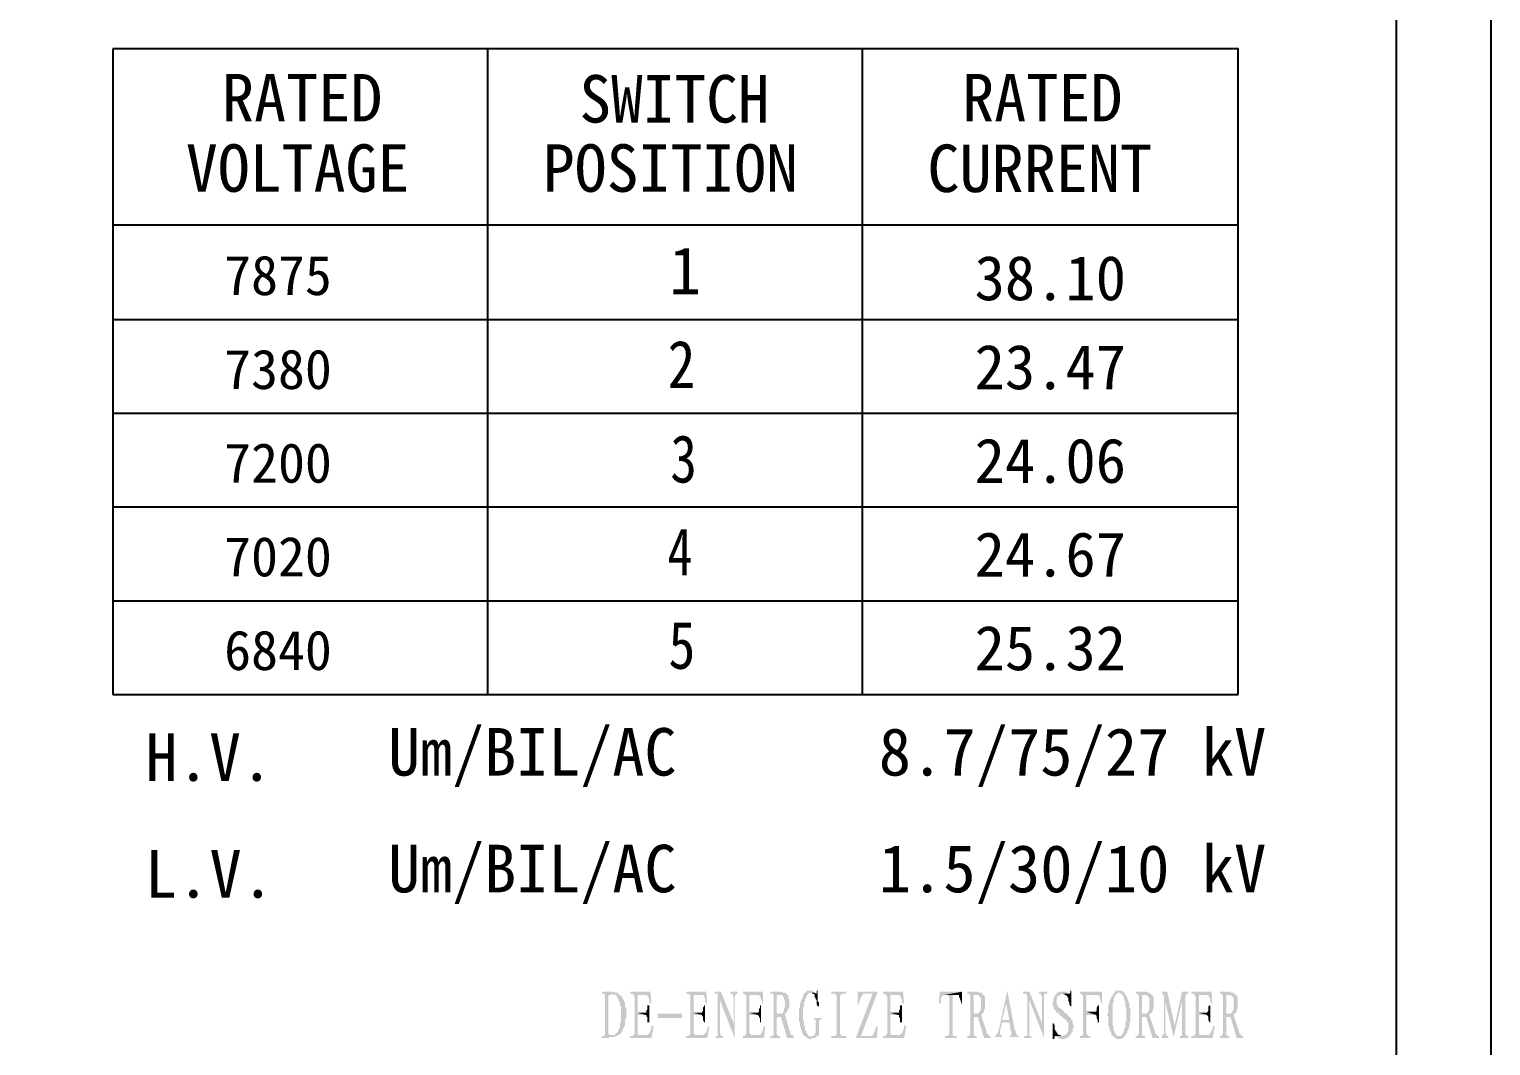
# Model space of a CAD drawing. Header units: millimetres. Extents: x 248233 to 259628, y -181361 to -174035.
# Drawn here: x 251529.6 to 251607.5, y -175569 to -175514.8 of the extents above; entities that cross this region are included whole.
import ezdxf

# ---------------------------------------------------------------- set-up
doc = ezdxf.new("R2010")
doc.units = ezdxf.units.MM
doc.header["$LTSCALE"] = 13
doc.layers.add('2', color=3, linetype='Continuous')
doc.layers.add('PDF_Geometry', color=7, linetype='Continuous')
doc.styles.add('PDF FangSong', font='simfang.ttf')

msp = doc.modelspace()

# ---------------------------------------------------------------- hatches: boundary and pattern name
at = {"layer": '2', "linetype": 'Continuous', "transparency": 33554559}
for points in [[(251571.239, -175566.083), (251571.183, -175566.083), (251571.07, -175566.083), (251571.014, -175566.14), (251570.958, -175566.196), (251570.902, -175566.252), (251570.846, -175566.308), (251570.846, -175566.42), (251570.789, -175566.477), (251570.789, -175566.533), (251570.733, -175566.589), (251570.733, -175566.645), (251570.733, -175566.701), (251570.677, -175566.757), (251570.677, -175566.814), (251570.677, -175566.87), (251570.677, -175566.982), (251570.621, -175567.038), (251570.621, -175567.094), (251570.621, -175567.207), (251570.621, -175567.263), (251570.621, -175567.375), (251570.621, -175567.431), (251570.621, -175567.544), (251570.621, -175567.6), (251570.621, -175567.712), (251570.677, -175567.768), (251570.677, -175567.825), (251570.677, -175567.937), (251570.677, -175567.993), (251570.733, -175568.049), (251570.733, -175568.105), (251570.733, -175568.162), (251570.789, -175568.218), (251570.789, -175568.274), (251570.846, -175568.386), (251570.846, -175568.442), (251570.902, -175568.499), (251570.958, -175568.499), (251571.014, -175568.555), (251571.014, -175568.611), (251571.07, -175568.611), (251571.126, -175568.611), (251571.183, -175568.667), (251571.239, -175568.667), (251571.295, -175568.667), (251571.351, -175568.611), (251571.407, -175568.611), (251571.464, -175568.611), (251571.52, -175568.555), (251571.239, -175568.555), (251571.183, -175568.499), (251571.126, -175568.499), (251571.126, -175568.442), (251571.07, -175568.386), (251571.014, -175568.33), (251571.014, -175568.274), (251570.958, -175568.162), (251570.958, -175568.049), (251570.958, -175567.993), (251570.902, -175567.937), (251570.902, -175567.881), (251570.902, -175567.825), (251570.902, -175567.712), (251570.846, -175567.656), (251570.846, -175567.6), (251570.846, -175567.488), (251570.846, -175567.431), (251570.846, -175567.319), (251570.846, -175567.263), (251570.846, -175567.151), (251570.846, -175567.094), (251570.846, -175566.982), (251570.902, -175566.926), (251570.902, -175566.87), (251570.902, -175566.757), (251570.902, -175566.701), (251570.958, -175566.645), (251570.958, -175566.589), (251570.958, -175566.533), (251571.014, -175566.477), (251571.014, -175566.364), (251571.07, -175566.308), (251571.126, -175566.252), (251571.183, -175566.196), (251571.239, -175566.196), (251571.464, -175566.196), (251571.407, -175566.14), (251571.351, -175566.14), (251571.351, -175566.083), (251571.295, -175566.083)], [(251571.632, -175566.083), (251571.576, -175566.083), (251571.576, -175566.14), (251571.576, -175566.252), (251571.463, -175566.308), (251571.463, -175566.364), (251571.463, -175566.42), (251571.52, -175566.477), (251571.52, -175566.533), (251571.576, -175566.589), (251571.576, -175566.701), (251571.576, -175566.814), (251571.632, -175566.926), (251571.688, -175566.926), (251571.688, -175566.87), (251571.688, -175566.757), (251571.688, -175566.701), (251571.632, -175566.645), (251571.632, -175566.533), (251571.632, -175566.477), (251571.632, -175566.42), (251571.632, -175566.364), (251571.632, -175566.308), (251571.632, -175566.252), (251571.632, -175566.14)], [(251581.742, -175566.083), (251581.293, -175568.162), (251581.237, -175568.274), (251581.237, -175568.33), (251581.18, -175568.386), (251581.18, -175568.442), (251581.124, -175568.499), (251581.068, -175568.499), (251581.068, -175568.555), (251581.461, -175568.555), (251581.461, -175568.499), (251581.405, -175568.442), (251581.349, -175568.386), (251581.349, -175568.274), (251581.461, -175567.768), (251581.854, -175567.768), (251581.461, -175567.656), (251581.686, -175566.757)], [(251581.742, -175566.083), (251581.686, -175566.757), (251581.854, -175567.656), (251581.461, -175567.656), (251581.854, -175567.768), (251581.854, -175567.881), (251581.91, -175567.937), (251581.91, -175567.993), (251581.91, -175568.105), (251581.91, -175568.162), (251581.91, -175568.218), (251581.967, -175568.274), (251581.967, -175568.33), (251581.967, -175568.386), (251581.967, -175568.442), (251581.91, -175568.499), (251581.854, -175568.499), (251581.854, -175568.555), (251582.36, -175568.555), (251582.36, -175568.499), (251582.304, -175568.499), (251582.247, -175568.442), (251582.247, -175568.386), (251582.191, -175568.33), (251582.191, -175568.274), (251582.135, -175568.162)], [(251585.168, -175566.083), (251585.112, -175566.083), (251585.112, -175566.196), (251585.056, -175566.252), (251584.831, -175566.308), (251584.887, -175566.308), (251584.887, -175566.364), (251584.943, -175566.364), (251584.943, -175566.42), (251585, -175566.477), (251585, -175566.533), (251585, -175566.645), (251585.056, -175566.701), (251585.056, -175566.814), (251585.112, -175566.926), (251585.168, -175566.926)], [(251587.752, -175566.083), (251587.696, -175566.083), (251587.583, -175566.083), (251587.527, -175566.083), (251587.527, -175566.14), (251587.471, -175566.14), (251587.471, -175566.196), (251587.415, -175566.252), (251587.359, -175566.308), (251587.359, -175566.364), (251587.302, -175566.42), (251587.246, -175566.533), (251587.246, -175566.589), (251587.19, -175566.645), (251587.19, -175566.701), (251587.19, -175566.757), (251587.134, -175566.814), (251587.134, -175566.87), (251587.134, -175566.982), (251587.134, -175567.038), (251587.134, -175567.094), (251587.134, -175567.207), (251587.134, -175567.263), (251587.078, -175567.375), (251587.078, -175567.431), (251587.134, -175567.488), (251587.134, -175567.544), (251587.134, -175567.656), (251587.134, -175567.712), (251587.134, -175567.768), (251587.134, -175567.881), (251587.134, -175567.937), (251587.19, -175567.993), (251587.19, -175568.049), (251587.19, -175568.162), (251587.246, -175568.218), (251587.246, -175568.274), (251587.302, -175568.33), (251587.302, -175568.442), (251587.359, -175568.499), (251587.415, -175568.499), (251587.752, -175568.499), (251587.696, -175568.499), (251587.639, -175568.499), (251587.583, -175568.499), (251587.583, -175568.442), (251587.527, -175568.386), (251587.471, -175568.33), (251587.471, -175568.274), (251587.415, -175568.162), (251587.415, -175568.105), (251587.415, -175568.049), (251587.415, -175567.993), (251587.359, -175567.937), (251587.359, -175567.881), (251587.359, -175567.768), (251587.359, -175567.712), (251587.359, -175567.6), (251587.359, -175567.544), (251587.359, -175567.431), (251587.359, -175567.375), (251587.359, -175567.319), (251587.359, -175567.263), (251587.359, -175567.151), (251587.359, -175567.094), (251587.359, -175566.982), (251587.359, -175566.926), (251587.359, -175566.87), (251587.359, -175566.757), (251587.415, -175566.701), (251587.415, -175566.645), (251587.415, -175566.589), (251587.415, -175566.533), (251587.471, -175566.42), (251587.471, -175566.364), (251587.527, -175566.308), (251587.583, -175566.252), (251587.639, -175566.196), (251587.696, -175566.196), (251587.976, -175566.196), (251587.92, -175566.14), (251587.864, -175566.083), (251587.808, -175566.083)], [(251560.623, -175566.14), (251560.118, -175566.14), (251560.118, -175566.252), (251560.174, -175566.252), (251560.23, -175566.252), (251560.286, -175566.308), (251560.286, -175566.364), (251560.286, -175568.386), (251560.286, -175568.442), (251560.23, -175568.499), (251560.118, -175568.499), (251560.118, -175568.611), (251560.23, -175568.611), (251560.286, -175568.611), (251560.399, -175568.611), (251560.455, -175568.611), (251560.511, -175568.555), (251560.567, -175568.555), (251560.679, -175568.555), (251560.736, -175568.555), (251560.792, -175568.555), (251560.848, -175568.499), (251560.904, -175568.499), (251560.96, -175568.499), (251560.679, -175568.442), (251560.623, -175568.442), (251560.567, -175568.442), (251560.511, -175568.442), (251560.455, -175568.386), (251560.455, -175566.364), (251560.511, -175566.308), (251560.567, -175566.308), (251560.623, -175566.308), (251560.679, -175566.252), (251561.016, -175566.252), (251560.96, -175566.196), (251560.904, -175566.196), (251560.848, -175566.196), (251560.736, -175566.14), (251560.679, -175566.14)], [(251561.016, -175566.252), (251560.679, -175566.252), (251560.736, -175566.308), (251560.792, -175566.308), (251560.848, -175566.308), (251560.904, -175566.364), (251560.904, -175566.42), (251560.96, -175566.477), (251561.016, -175566.589), (251561.016, -175566.645), (251561.073, -175566.701), (251561.073, -175566.757), (251561.073, -175566.814), (251561.073, -175566.87), (251561.129, -175566.926), (251561.129, -175567.038), (251561.129, -175567.094), (251561.129, -175567.207), (251561.129, -175567.263), (251561.129, -175567.375), (251561.129, -175567.431), (251561.129, -175567.544), (251561.129, -175567.6), (251561.129, -175567.712), (251561.129, -175567.768), (251561.073, -175567.825), (251561.073, -175567.937), (251561.073, -175567.993), (251561.073, -175568.049), (251561.016, -175568.105), (251561.016, -175568.162), (251560.96, -175568.274), (251560.904, -175568.33), (251560.848, -175568.386), (251560.792, -175568.442), (251560.736, -175568.442), (251560.679, -175568.442), (251560.96, -175568.499), (251560.96, -175568.442), (251561.016, -175568.442), (251561.073, -175568.386), (251561.129, -175568.386), (251561.129, -175568.33), (251561.185, -175568.33), (251561.185, -175568.274), (251561.185, -175568.218), (251561.241, -175568.218), (251561.241, -175568.162), (251561.241, -175568.105), (251561.297, -175568.049), (251561.297, -175567.993), (251561.353, -175567.937), (251561.353, -175567.881), (251561.353, -175567.768), (251561.353, -175567.712), (251561.353, -175567.656), (251561.41, -175567.544), (251561.41, -175567.488), (251561.41, -175567.375), (251561.41, -175567.319), (251561.41, -175567.263), (251561.41, -175567.207), (251561.41, -175567.094), (251561.41, -175567.038), (251561.353, -175566.926), (251561.353, -175566.87), (251561.353, -175566.814), (251561.353, -175566.757), (251561.297, -175566.645), (251561.297, -175566.589), (251561.241, -175566.533), (251561.241, -175566.477), (251561.185, -175566.477), (251561.185, -175566.42), (251561.129, -175566.364), (251561.073, -175566.308), (251561.016, -175566.308)], [(251562.701, -175566.14), (251561.634, -175566.14), (251561.634, -175566.252), (251561.69, -175566.252), (251561.747, -175566.252), (251561.803, -175566.308), (251562.477, -175566.308), (251562.533, -175566.308), (251562.533, -175566.364), (251562.589, -175566.42), (251562.589, -175566.477), (251562.645, -175566.533), (251562.645, -175566.645), (251562.645, -175566.757), (251562.758, -175566.757)], [(251561.803, -175566.308), (251561.859, -175566.42), (251561.859, -175568.386), (251561.803, -175568.442), (251561.747, -175568.499), (251562.196, -175568.442), (251562.14, -175568.442), (251562.084, -175568.442), (251562.027, -175568.386), (251562.027, -175568.33), (251562.027, -175567.375), (251562.421, -175567.375), (251562.027, -175567.263), (251562.027, -175566.308), (251562.477, -175566.308)], [(251562.645, -175566.87), (251562.533, -175566.87), (251562.533, -175566.926), (251562.533, -175566.982), (251562.533, -175567.094), (251562.477, -175567.151), (251562.477, -175567.207), (251562.477, -175567.263), (251562.027, -175567.263), (251562.421, -175567.375), (251562.477, -175567.375), (251562.477, -175567.431), (251562.533, -175567.488), (251562.533, -175567.544), (251562.533, -175567.656), (251562.533, -175567.768), (251562.645, -175567.768)], [(251565.678, -175566.14), (251564.611, -175566.14), (251564.611, -175566.252), (251564.667, -175566.252), (251564.723, -175566.252), (251564.78, -175566.308), (251565.51, -175566.308), (251565.566, -175566.364), (251565.566, -175566.42), (251565.622, -175566.477), (251565.622, -175566.533), (251565.622, -175566.645), (251565.678, -175566.757), (251565.734, -175566.757)], [(251564.78, -175566.308), (251564.836, -175566.308), (251564.836, -175566.42), (251564.836, -175568.386), (251564.78, -175568.442), (251564.723, -175568.499), (251565.173, -175568.442), (251565.117, -175568.442), (251565.06, -175568.442), (251565.06, -175568.386), (251565.004, -175568.33), (251565.004, -175567.375), (251565.454, -175567.375), (251565.004, -175567.263), (251565.004, -175566.308), (251565.51, -175566.308)], [(251565.622, -175566.87), (251565.566, -175566.87), (251565.566, -175566.926), (251565.51, -175566.982), (251565.51, -175567.094), (251565.51, -175567.151), (251565.454, -175567.207), (251565.454, -175567.263), (251565.004, -175567.263), (251565.454, -175567.375), (251565.454, -175567.431), (251565.51, -175567.488), (251565.51, -175567.544), (251565.51, -175567.656), (251565.566, -175567.768), (251565.622, -175567.768)], [(251566.465, -175566.14), (251566.128, -175566.14), (251566.128, -175566.252), (251566.184, -175566.252), (251566.24, -175566.252), (251566.296, -175566.252), (251566.296, -175566.42), (251566.408, -175566.589), (251567.195, -175568.611), (251567.139, -175567.825)], [(251566.296, -175566.42), (251566.296, -175568.386), (251566.296, -175568.442), (251566.296, -175568.499), (251566.24, -175568.499), (251566.184, -175568.499), (251566.184, -175568.611), (251566.577, -175568.611), (251566.577, -175568.499), (251566.521, -175568.499), (251566.465, -175568.499), (251566.465, -175568.442), (251566.408, -175568.386), (251566.408, -175566.589)], [(251567.363, -175566.14), (251566.97, -175566.14), (251566.97, -175566.252), (251567.026, -175566.252), (251567.083, -175566.252), (251567.083, -175566.308), (251567.139, -175566.42), (251567.139, -175567.825), (251567.195, -175568.611), (251567.195, -175566.364), (251567.251, -175566.308), (251567.251, -175566.252), (251567.307, -175566.252), (251567.363, -175566.252)], [(251568.711, -175566.14), (251567.644, -175566.14), (251567.644, -175566.252), (251567.7, -175566.252), (251567.756, -175566.308), (251568.487, -175566.308), (251568.543, -175566.364), (251568.543, -175566.42), (251568.599, -175566.477), (251568.599, -175566.533), (251568.655, -175566.645), (251568.655, -175566.757), (251568.711, -175566.757)], [(251567.756, -175566.308), (251567.813, -175566.308), (251567.813, -175566.42), (251567.813, -175568.386), (251567.756, -175568.442), (251567.756, -175568.499), (251568.206, -175568.442), (251568.093, -175568.442), (251568.037, -175568.386), (251567.981, -175568.33), (251567.981, -175567.375), (251568.43, -175567.375), (251567.981, -175567.263), (251567.981, -175566.308), (251568.487, -175566.308)], [(251568.599, -175566.87), (251568.543, -175566.87), (251568.543, -175566.926), (251568.543, -175566.982), (251568.487, -175567.094), (251568.487, -175567.151), (251568.487, -175567.207), (251568.43, -175567.263), (251567.981, -175567.263), (251568.43, -175567.375), (251568.487, -175567.431), (251568.487, -175567.488), (251568.543, -175567.544), (251568.543, -175567.656), (251568.543, -175567.768), (251568.599, -175567.768)], [(251569.666, -175566.14), (251569.104, -175566.14), (251569.104, -175566.252), (251569.161, -175566.252), (251569.217, -175566.252), (251569.273, -175566.308), (251569.273, -175566.364), (251569.273, -175568.386), (251569.273, -175568.442), (251569.217, -175568.499), (251569.104, -175568.499), (251569.104, -175568.611), (251569.61, -175568.611), (251569.61, -175568.499), (251569.554, -175568.499), (251569.498, -175568.499), (251569.498, -175568.442), (251569.441, -175568.386), (251569.441, -175567.544), (251569.498, -175567.488), (251569.554, -175567.488), (251569.61, -175567.488), (251569.666, -175567.488), (251569.891, -175567.375), (251569.61, -175567.319), (251569.554, -175567.319), (251569.498, -175567.319), (251569.441, -175567.263), (251569.441, -175566.364), (251569.498, -175566.308), (251569.554, -175566.308), (251569.61, -175566.308), (251570.003, -175566.308), (251569.947, -175566.252), (251569.891, -175566.196), (251569.835, -175566.196), (251569.778, -175566.196), (251569.722, -175566.14)], [(251570.003, -175566.308), (251569.61, -175566.308), (251569.666, -175566.308), (251569.722, -175566.308), (251569.778, -175566.364), (251569.778, -175566.42), (251569.835, -175566.42), (251569.835, -175566.477), (251569.835, -175566.533), (251569.891, -175566.645), (251569.891, -175566.701), (251569.891, -175566.814), (251569.891, -175566.87), (251569.891, -175566.926), (251569.835, -175567.038), (251569.835, -175567.094), (251569.835, -175567.151), (251569.778, -175567.207), (251569.778, -175567.263), (251569.722, -175567.319), (251569.666, -175567.319), (251569.61, -175567.319), (251569.891, -175567.375), (251569.891, -175567.319), (251569.947, -175567.263), (251570.003, -175567.207), (251570.003, -175567.151), (251570.059, -175567.094), (251570.059, -175567.038), (251570.115, -175566.982), (251570.115, -175566.926), (251570.115, -175566.814), (251570.115, -175566.757), (251570.115, -175566.645), (251570.115, -175566.589), (251570.059, -175566.477), (251570.059, -175566.42), (251570.059, -175566.364)], [(251571.463, -175566.196), (251571.239, -175566.196), (251571.295, -175566.196), (251571.351, -175566.252), (251571.407, -175566.252), (251571.463, -175566.308), (251571.576, -175566.252)], [(251573.148, -175566.14), (251572.362, -175566.14), (251572.362, -175566.252), (251572.474, -175566.252), (251572.531, -175566.252), (251572.587, -175566.252), (251572.587, -175566.308), (251572.643, -175566.364), (251572.643, -175566.42), (251572.643, -175568.386), (251572.643, -175568.442), (251572.587, -175568.442), (251572.587, -175568.499), (251572.531, -175568.499), (251572.418, -175568.499), (251572.362, -175568.499), (251572.362, -175568.611), (251573.148, -175568.611), (251573.148, -175568.499), (251573.092, -175568.499), (251573.036, -175568.499), (251572.98, -175568.499), (251572.924, -175568.499), (251572.868, -175568.442), (251572.811, -175568.386), (251572.811, -175566.364), (251572.868, -175566.308), (251572.924, -175566.252), (251572.98, -175566.252), (251573.036, -175566.252), (251573.148, -175566.252)], [(251574.833, -175566.139), (251574.553, -175566.252), (251573.654, -175568.611), (251573.935, -175568.499)], [(251574.833, -175566.14), (251573.766, -175566.14), (251573.766, -175566.814), (251573.822, -175566.814), (251573.822, -175566.701), (251573.879, -175566.645), (251573.879, -175566.533), (251573.935, -175566.477), (251573.935, -175566.42), (251573.991, -175566.364), (251573.991, -175566.308), (251574.047, -175566.308), (251574.047, -175566.252), (251574.553, -175566.252)], [(251576.181, -175566.14), (251575.114, -175566.14), (251575.114, -175566.252), (251575.17, -175566.252), (251575.227, -175566.252), (251575.227, -175566.308), (251575.957, -175566.308), (251576.013, -175566.308), (251576.013, -175566.364), (251576.069, -175566.42), (251576.069, -175566.477), (251576.125, -175566.533), (251576.125, -175566.645), (251576.125, -175566.757), (251576.238, -175566.757)], [(251575.227, -175566.308), (251575.283, -175566.308), (251575.339, -175566.42), (251575.339, -175568.386), (251575.283, -175568.386), (251575.283, -175568.442), (251575.227, -175568.499), (251575.676, -175568.442), (251575.62, -175568.442), (251575.564, -175568.442), (251575.507, -175568.386), (251575.507, -175568.33), (251575.507, -175567.375), (251575.901, -175567.375), (251575.507, -175567.263), (251575.507, -175566.308), (251575.957, -175566.308)], [(251576.125, -175566.87), (251576.013, -175566.87), (251576.013, -175566.926), (251576.013, -175566.982), (251576.013, -175567.094), (251575.957, -175567.151), (251575.957, -175567.207), (251575.957, -175567.263), (251575.507, -175567.263), (251575.901, -175567.375), (251575.957, -175567.375), (251575.957, -175567.431), (251575.957, -175567.488), (251576.013, -175567.544), (251576.013, -175567.656), (251576.013, -175567.768), (251576.125, -175567.768)], [(251579.327, -175566.14), (251578.147, -175566.14), (251578.091, -175566.757), (251578.203, -175566.757), (251578.203, -175566.645), (251578.203, -175566.533), (251578.203, -175566.477), (251578.26, -175566.42), (251578.26, -175566.364), (251578.316, -175566.364), (251578.372, -175566.308), (251578.428, -175566.308)], [(251579.327, -175566.14), (251578.428, -175566.308), (251579.102, -175566.308), (251579.158, -175566.308), (251579.158, -175566.364), (251579.158, -175566.42), (251579.214, -175566.477), (251579.214, -175566.533), (251579.271, -175566.645), (251579.271, -175566.757), (251579.327, -175566.757)], [(251578.428, -175566.308), (251578.484, -175566.308), (251578.54, -175566.308), (251578.597, -175566.364), (251578.653, -175566.364), (251578.653, -175568.386), (251578.653, -175568.442), (251578.597, -175568.442), (251578.54, -175568.499), (251578.484, -175568.499), (251578.428, -175568.499), (251578.428, -175568.611), (251579.046, -175568.611), (251579.046, -175568.499), (251578.99, -175568.499), (251578.934, -175568.499), (251578.877, -175568.499), (251578.821, -175568.442), (251578.821, -175568.386), (251578.821, -175566.364), (251578.877, -175566.308), (251578.934, -175566.308), (251579.046, -175566.308), (251579.102, -175566.308)], [(251580.113, -175566.14), (251579.608, -175566.14), (251579.608, -175566.252), (251579.664, -175566.252), (251579.72, -175566.252), (251579.72, -175566.308), (251579.776, -175566.364), (251579.776, -175568.386), (251579.72, -175568.442), (251579.72, -175568.499), (251579.664, -175568.499), (251579.608, -175568.499), (251579.608, -175568.611), (251580.113, -175568.611), (251580.113, -175568.499), (251580.057, -175568.499), (251580.001, -175568.499), (251579.945, -175568.442), (251579.945, -175568.386), (251579.945, -175567.544), (251579.945, -175567.488), (251580.001, -175567.488), (251580.057, -175567.488), (251580.169, -175567.488), (251580.338, -175567.375), (251580.394, -175567.375), (251580.057, -175567.319), (251580.001, -175567.319), (251579.945, -175567.319), (251579.945, -175567.263), (251579.945, -175566.364), (251579.945, -175566.308), (251580.001, -175566.308), (251580.113, -175566.308), (251580.45, -175566.308), (251580.394, -175566.252), (251580.394, -175566.196), (251580.338, -175566.196), (251580.282, -175566.196), (251580.169, -175566.14)], [(251580.45, -175566.308), (251580.113, -175566.308), (251580.169, -175566.308), (251580.225, -175566.308), (251580.225, -175566.364), (251580.282, -175566.42), (251580.338, -175566.477), (251580.338, -175566.533), (251580.338, -175566.645), (251580.338, -175566.701), (251580.338, -175566.814), (251580.338, -175566.87), (251580.338, -175566.926), (251580.338, -175567.038), (251580.338, -175567.094), (251580.282, -175567.151), (251580.282, -175567.207), (251580.225, -175567.263), (251580.169, -175567.319), (251580.113, -175567.319), (251580.057, -175567.319), (251580.394, -175567.375), (251580.394, -175567.319), (251580.45, -175567.263), (251580.506, -175567.207), (251580.506, -175567.151), (251580.506, -175567.094), (251580.562, -175567.038), (251580.562, -175566.982), (251580.562, -175566.926), (251580.562, -175566.814), (251580.562, -175566.757), (251580.562, -175566.645), (251580.562, -175566.589), (251580.562, -175566.477), (251580.562, -175566.42), (251580.506, -175566.364), (251580.506, -175566.308)], [(251582.922, -175566.14), (251582.585, -175566.14), (251582.585, -175566.252), (251582.641, -175566.252), (251582.697, -175566.252), (251582.753, -175566.252), (251582.809, -175566.42), (251582.922, -175566.589), (251583.708, -175568.611), (251583.596, -175567.825)], [(251582.809, -175566.42), (251582.809, -175568.386), (251582.809, -175568.442), (251582.753, -175568.499), (251582.697, -175568.499), (251582.641, -175568.499), (251582.641, -175568.611), (251583.034, -175568.611), (251583.034, -175568.499), (251582.978, -175568.499), (251582.922, -175568.499), (251582.922, -175568.442), (251582.922, -175568.386), (251582.922, -175566.589)], [(251583.876, -175566.14), (251583.427, -175566.14), (251583.427, -175566.252), (251583.483, -175566.252), (251583.539, -175566.252), (251583.539, -175566.308), (251583.595, -175566.42), (251583.595, -175567.825), (251583.708, -175568.611), (251583.708, -175566.364), (251583.708, -175566.308), (251583.764, -175566.252), (251583.876, -175566.252)], [(251584.606, -175566.14), (251584.55, -175566.14), (251584.494, -175566.14), (251584.438, -175566.196), (251584.382, -175566.196), (251584.382, -175566.252), (251584.326, -175566.308), (251584.269, -175566.364), (251584.269, -175566.42), (251584.213, -175566.477), (251584.213, -175566.533), (251584.213, -175566.589), (251584.157, -175566.701), (251584.157, -175566.757), (251584.157, -175566.87), (251584.213, -175566.926), (251584.213, -175566.982), (251584.213, -175567.038), (251584.269, -175567.094), (251584.326, -175567.151), (251584.326, -175567.207), (251584.382, -175567.263), (251584.438, -175567.263), (251584.494, -175567.319), (251584.55, -175567.375), (251584.55, -175567.431), (251584.606, -175567.431), (251584.663, -175567.488), (251584.719, -175567.544), (251584.775, -175567.6), (251584.831, -175567.6), (251584.887, -175567.656), (251584.887, -175567.712), (251584.943, -175567.768), (251585, -175567.825), (251585, -175567.881), (251585, -175567.937), (251585, -175567.993), (251585, -175568.105), (251585, -175568.162), (251585, -175568.218), (251584.943, -175568.274), (251584.943, -175568.33), (251584.943, -175568.386), (251584.887, -175568.386), (251584.831, -175568.442), (251584.775, -175568.442), (251584.719, -175568.499), (251584.663, -175568.499), (251584.269, -175568.499), (251584.326, -175568.499), (251584.326, -175568.555), (251584.382, -175568.555), (251584.494, -175568.611), (251584.55, -175568.667), (251584.606, -175568.667), (251584.719, -175568.667), (251584.775, -175568.667), (251584.831, -175568.667), (251584.887, -175568.611), (251584.943, -175568.611), (251585, -175568.555), (251585.056, -175568.499), (251585.112, -175568.442), (251585.168, -175568.386), (251585.168, -175568.33), (251585.224, -175568.274), (251585.224, -175568.218), (251585.224, -175568.105), (251585.28, -175568.049), (251585.28, -175567.993), (251585.28, -175567.937), (251585.224, -175567.825), (251585.224, -175567.768), (251585.224, -175567.712), (251585.168, -175567.656), (251585.168, -175567.6), (251585.112, -175567.544), (251585.056, -175567.488), (251585, -175567.431), (251584.943, -175567.375), (251584.943, -175567.319), (251584.887, -175567.319), (251584.831, -175567.263), (251584.775, -175567.263), (251584.775, -175567.207), (251584.719, -175567.151), (251584.663, -175567.094), (251584.606, -175567.038), (251584.55, -175567.038), (251584.494, -175566.982), (251584.438, -175566.926), (251584.438, -175566.87), (251584.382, -175566.814), (251584.382, -175566.757), (251584.382, -175566.701), (251584.382, -175566.645), (251584.382, -175566.589), (251584.382, -175566.477), (251584.438, -175566.42), (251584.438, -175566.364), (251584.494, -175566.364), (251584.55, -175566.308), (251584.606, -175566.308), (251584.663, -175566.252), (251584.719, -175566.252), (251585, -175566.252), (251584.943, -175566.196), (251584.887, -175566.14), (251584.831, -175566.14), (251584.775, -175566.14), (251584.719, -175566.14)], [(251585, -175566.252), (251584.719, -175566.252), (251584.831, -175566.308), (251585.056, -175566.252)], [(251586.797, -175566.14), (251585.617, -175566.14), (251585.617, -175566.252), (251585.674, -175566.252), (251586.628, -175566.308), (251586.628, -175566.364), (251586.685, -175566.42), (251586.685, -175566.477), (251586.685, -175566.533), (251586.741, -175566.645), (251586.741, -175566.757), (251586.797, -175566.757)], [(251585.674, -175566.252), (251585.73, -175566.308), (251585.786, -175566.364), (251585.786, -175566.42), (251585.786, -175568.442), (251585.73, -175568.499), (251585.674, -175568.499), (251585.617, -175568.499), (251585.617, -175568.611), (251586.179, -175568.611), (251586.179, -175568.499), (251586.123, -175568.499), (251586.067, -175568.499), (251586.011, -175568.442), (251585.954, -175568.386), (251585.954, -175567.375), (251586.46, -175567.375), (251585.954, -175567.207), (251585.954, -175566.308), (251586.628, -175566.308)], [(251586.628, -175566.87), (251586.572, -175566.87), (251586.572, -175566.926), (251586.516, -175566.982), (251586.516, -175567.094), (251586.516, -175567.151), (251586.46, -175567.207), (251585.954, -175567.207), (251586.46, -175567.375), (251586.516, -175567.431), (251586.516, -175567.488), (251586.516, -175567.544), (251586.572, -175567.656), (251586.572, -175567.768), (251586.628, -175567.768)], [(251587.976, -175566.196), (251587.696, -175566.196), (251587.752, -175566.196), (251587.808, -175566.252), (251587.864, -175566.252), (251587.864, -175566.308), (251587.92, -175566.364), (251587.976, -175566.42), (251587.976, -175566.533), (251587.976, -175566.589), (251588.033, -175566.645), (251588.033, -175566.757), (251588.033, -175566.814), (251588.033, -175566.87), (251588.033, -175566.926), (251588.089, -175567.038), (251588.089, -175567.094), (251588.089, -175567.207), (251588.089, -175567.263), (251588.089, -175567.375), (251588.089, -175567.431), (251588.089, -175567.544), (251588.089, -175567.6), (251588.089, -175567.712), (251588.033, -175567.768), (251588.033, -175567.825), (251588.033, -175567.937), (251588.033, -175567.993), (251588.033, -175568.049), (251587.976, -175568.105), (251587.976, -175568.162), (251587.976, -175568.218), (251587.92, -175568.33), (251587.864, -175568.386), (251587.864, -175568.442), (251587.808, -175568.499), (251587.752, -175568.499), (251587.415, -175568.499), (251587.471, -175568.555), (251587.471, -175568.611), (251587.527, -175568.611), (251587.583, -175568.667), (251587.639, -175568.667), (251587.696, -175568.667), (251587.752, -175568.667), (251587.808, -175568.667), (251587.864, -175568.611), (251587.92, -175568.611), (251587.976, -175568.555), (251588.033, -175568.499), (251588.033, -175568.442), (251588.089, -175568.386), (251588.145, -175568.33), (251588.145, -175568.274), (251588.145, -175568.218), (251588.201, -175568.162), (251588.201, -175568.105), (251588.257, -175568.049), (251588.257, -175567.993), (251588.257, -175567.881), (251588.257, -175567.825), (251588.313, -175567.768), (251588.313, -175567.656), (251588.313, -175567.6), (251588.313, -175567.544), (251588.313, -175567.431), (251588.313, -175567.375), (251588.313, -175567.319), (251588.313, -175567.207), (251588.313, -175567.151), (251588.313, -175567.038), (251588.257, -175566.982), (251588.257, -175566.926), (251588.257, -175566.814), (251588.257, -175566.757), (251588.201, -175566.701), (251588.201, -175566.645), (251588.201, -175566.589), (251588.145, -175566.533), (251588.145, -175566.42), (251588.089, -175566.364), (251588.033, -175566.308), (251588.033, -175566.252)], [(251589.1, -175566.14), (251588.594, -175566.14), (251588.594, -175566.252), (251588.651, -175566.252), (251588.707, -175566.252), (251588.707, -175566.308), (251588.763, -175566.364), (251588.763, -175568.386), (251588.707, -175568.442), (251588.707, -175568.499), (251588.651, -175568.499), (251588.594, -175568.499), (251588.594, -175568.611), (251589.1, -175568.611), (251589.1, -175568.499), (251589.044, -175568.499), (251588.988, -175568.499), (251588.931, -175568.442), (251588.931, -175568.386), (251588.931, -175567.544), (251588.931, -175567.488), (251588.988, -175567.488), (251589.044, -175567.488), (251589.156, -175567.488), (251589.325, -175567.375), (251589.044, -175567.319), (251588.988, -175567.319), (251588.931, -175567.319), (251588.931, -175567.263), (251588.931, -175566.364), (251588.931, -175566.308), (251588.988, -175566.308), (251589.044, -175566.308), (251589.437, -175566.308), (251589.381, -175566.252), (251589.325, -175566.196), (251589.268, -175566.196), (251589.156, -175566.14)], [(251589.437, -175566.308), (251589.044, -175566.308), (251589.156, -175566.308), (251589.212, -175566.364), (251589.268, -175566.42), (251589.324, -175566.477), (251589.324, -175566.533), (251589.324, -175566.645), (251589.324, -175566.701), (251589.324, -175566.814), (251589.324, -175566.87), (251589.324, -175566.926), (251589.324, -175567.038), (251589.324, -175567.094), (251589.268, -175567.151), (251589.268, -175567.207), (251589.212, -175567.263), (251589.156, -175567.319), (251589.1, -175567.319), (251589.044, -175567.319), (251589.324, -175567.375), (251589.381, -175567.319), (251589.437, -175567.263), (251589.493, -175567.207), (251589.493, -175567.151), (251589.493, -175567.094), (251589.549, -175567.038), (251589.549, -175566.982), (251589.549, -175566.926), (251589.549, -175566.814), (251589.549, -175566.757), (251589.549, -175566.645), (251589.549, -175566.589), (251589.549, -175566.477), (251589.549, -175566.42), (251589.493, -175566.364), (251589.493, -175566.308)], [(251590.279, -175566.14), (251589.998, -175566.14), (251589.998, -175566.252), (251590.055, -175566.252), (251590.055, -175566.308), (251590.111, -175566.42), (251590.167, -175566.645), (251590.616, -175568.555), (251590.672, -175567.937)], [(251590.111, -175566.42), (251590.111, -175568.386), (251590.055, -175568.442), (251589.998, -175568.499), (251589.998, -175568.611), (251590.335, -175568.611), (251590.335, -175568.499), (251590.279, -175568.499), (251590.223, -175568.499), (251590.223, -175568.442), (251590.167, -175568.33), (251590.167, -175566.645)], [(251591.403, -175566.14), (251591.066, -175566.14), (251590.672, -175567.937), (251590.616, -175568.555), (251591.066, -175566.645), (251591.234, -175566.42), (251591.234, -175566.364), (251591.29, -175566.308), (251591.29, -175566.252), (251591.346, -175566.252), (251591.403, -175566.252)], [(251591.234, -175566.42), (251591.066, -175566.645), (251591.066, -175568.386), (251591.066, -175568.442), (251591.066, -175568.499), (251591.01, -175568.499), (251590.953, -175568.499), (251590.953, -175568.611), (251591.403, -175568.611), (251591.403, -175568.499), (251591.347, -175568.499), (251591.29, -175568.442), (251591.234, -175568.386)], [(251592.638, -175566.14), (251591.571, -175566.14), (251591.571, -175566.252), (251591.627, -175566.252), (251591.684, -175566.252), (251591.74, -175566.308), (251592.414, -175566.308), (251592.47, -175566.308), (251592.47, -175566.364), (251592.526, -175566.42), (251592.526, -175566.477), (251592.582, -175566.533), (251592.582, -175566.645), (251592.638, -175566.757), (251592.695, -175566.757)], [(251591.74, -175566.308), (251591.796, -175566.42), (251591.796, -175568.386), (251591.74, -175568.442), (251591.683, -175568.499), (251592.133, -175568.442), (251592.077, -175568.442), (251592.02, -175568.442), (251591.964, -175568.386), (251591.964, -175568.33), (251591.964, -175567.375), (251592.414, -175567.375), (251591.964, -175567.263), (251591.964, -175566.308), (251592.414, -175566.308)], [(251592.582, -175566.87), (251592.526, -175566.87), (251592.47, -175566.926), (251592.47, -175566.982), (251592.47, -175567.094), (251592.47, -175567.151), (251592.414, -175567.207), (251592.414, -175567.263), (251591.964, -175567.263), (251592.414, -175567.375), (251592.414, -175567.431), (251592.47, -175567.488), (251592.47, -175567.544), (251592.47, -175567.656), (251592.526, -175567.768), (251592.582, -175567.768)], [(251593.593, -175566.14), (251593.088, -175566.14), (251593.088, -175566.252), (251593.144, -175566.252), (251593.2, -175566.252), (251593.2, -175566.308), (251593.256, -175566.364), (251593.256, -175568.386), (251593.2, -175568.442), (251593.2, -175568.499), (251593.144, -175568.499), (251593.088, -175568.499), (251593.088, -175568.611), (251593.593, -175568.611), (251593.593, -175568.499), (251593.537, -175568.499), (251593.481, -175568.499), (251593.425, -175568.442), (251593.425, -175568.386), (251593.425, -175567.544), (251593.425, -175567.488), (251593.481, -175567.488), (251593.537, -175567.488), (251593.649, -175567.488), (251593.818, -175567.375), (251593.537, -175567.319), (251593.481, -175567.319), (251593.425, -175567.319), (251593.425, -175567.263), (251593.425, -175566.364), (251593.425, -175566.308), (251593.481, -175566.308), (251593.537, -175566.308), (251593.93, -175566.308), (251593.874, -175566.252), (251593.818, -175566.196), (251593.705, -175566.196), (251593.649, -175566.14)], [(251593.93, -175566.308), (251593.537, -175566.308), (251593.593, -175566.308), (251593.649, -175566.308), (251593.705, -175566.364), (251593.762, -175566.42), (251593.818, -175566.477), (251593.818, -175566.533), (251593.818, -175566.645), (251593.818, -175566.701), (251593.818, -175566.814), (251593.818, -175566.87), (251593.818, -175566.926), (251593.818, -175567.038), (251593.818, -175567.094), (251593.762, -175567.151), (251593.762, -175567.207), (251593.705, -175567.263), (251593.649, -175567.319), (251593.593, -175567.319), (251593.537, -175567.319), (251593.818, -175567.375), (251593.874, -175567.319), (251593.93, -175567.263), (251593.986, -175567.207), (251593.986, -175567.151), (251593.986, -175567.094), (251594.042, -175567.038), (251594.042, -175566.982), (251594.042, -175566.926), (251594.042, -175566.814), (251594.042, -175566.757), (251594.042, -175566.645), (251594.042, -175566.589), (251594.042, -175566.477), (251594.042, -175566.42), (251593.986, -175566.364), (251593.986, -175566.308)], [(251563.095, -175567.319), (251564.386, -175567.319), (251564.386, -175567.544), (251563.095, -175567.544)], [(251569.891, -175567.375), (251569.666, -175567.488), (251570.003, -175568.611), (251570.34, -175568.611), (251570.34, -175568.499), (251570.284, -175568.442), (251570.228, -175568.442), (251570.172, -175568.386), (251570.172, -175568.274), (251570.115, -175568.218)], [(251571.857, -175567.544), (251571.407, -175567.544), (251571.407, -175567.6), (251571.463, -175567.6), (251571.52, -175567.656), (251571.52, -175567.712), (251571.52, -175567.825), (251571.52, -175567.937), (251571.52, -175568.049), (251571.52, -175568.105), (251571.52, -175568.218), (251571.52, -175568.274), (251571.52, -175568.33), (251571.463, -175568.386), (251571.463, -175568.442), (251571.407, -175568.499), (251571.351, -175568.499), (251571.295, -175568.499), (251571.239, -175568.555), (251571.52, -175568.555), (251571.576, -175568.499), (251571.632, -175568.499), (251571.688, -175568.442), (251571.688, -175568.386), (251571.688, -175567.768), (251571.688, -175567.712), (251571.744, -175567.656), (251571.8, -175567.6), (251571.857, -175567.6)], [(251580.338, -175567.375), (251580.169, -175567.488), (251580.506, -175568.611), (251580.843, -175568.611), (251580.843, -175568.499), (251580.787, -175568.499), (251580.731, -175568.442), (251580.675, -175568.386), (251580.619, -175568.274), (251580.619, -175568.218)], [(251589.325, -175567.375), (251589.156, -175567.488), (251589.493, -175568.611), (251589.83, -175568.611), (251589.83, -175568.499), (251589.774, -175568.499), (251589.718, -175568.442), (251589.662, -175568.386), (251589.605, -175568.274), (251589.605, -175568.218)], [(251593.818, -175567.375), (251593.649, -175567.488), (251593.986, -175568.611), (251594.323, -175568.611), (251594.323, -175568.499), (251594.267, -175568.499), (251594.211, -175568.442), (251594.155, -175568.386), (251594.099, -175568.274), (251594.099, -175568.218)], [(251562.814, -175567.937), (251562.758, -175567.993), (251562.758, -175568.105), (251562.701, -175568.162), (251562.701, -175568.218), (251562.701, -175568.274), (251562.645, -175568.33), (251562.645, -175568.386), (251562.589, -175568.386), (251562.533, -175568.442), (251562.477, -175568.442), (251562.421, -175568.442), (251562.364, -175568.442), (251562.308, -175568.442), (251562.196, -175568.442), (251561.747, -175568.499), (251561.69, -175568.499), (251561.634, -175568.499), (251561.634, -175568.611), (251562.758, -175568.611), (251562.87, -175567.993)], [(251565.791, -175567.937), (251565.791, -175567.993), (251565.734, -175568.105), (251565.734, -175568.162), (251565.678, -175568.218), (251565.678, -175568.274), (251565.678, -175568.33), (251565.622, -175568.33), (251565.622, -175568.386), (251565.566, -175568.386), (251565.566, -175568.442), (251565.51, -175568.442), (251565.454, -175568.442), (251565.341, -175568.442), (251565.285, -175568.442), (251565.173, -175568.442), (251564.723, -175568.499), (251564.667, -175568.499), (251564.611, -175568.499), (251564.611, -175568.611), (251565.734, -175568.611), (251565.847, -175567.993)], [(251568.768, -175567.937), (251568.768, -175567.993), (251568.711, -175568.105), (251568.711, -175568.162), (251568.711, -175568.218), (251568.655, -175568.274), (251568.655, -175568.33), (251568.599, -175568.386), (251568.543, -175568.442), (251568.487, -175568.442), (251568.431, -175568.442), (251568.374, -175568.442), (251568.262, -175568.442), (251568.206, -175568.442), (251567.757, -175568.499), (251567.7, -175568.499), (251567.644, -175568.499), (251567.644, -175568.611), (251568.768, -175568.611), (251568.824, -175567.993)], [(251574.833, -175567.993), (251574.777, -175567.993), (251574.721, -175568.049), (251574.721, -175568.162), (251574.665, -175568.218), (251574.665, -175568.274), (251574.609, -175568.33), (251574.609, -175568.386), (251574.553, -175568.442), (251574.553, -175568.499), (251573.935, -175568.499), (251573.654, -175568.611), (251574.777, -175568.611)], [(251576.238, -175567.937), (251576.238, -175567.993), (251576.238, -175568.105), (251576.181, -175568.162), (251576.181, -175568.218), (251576.181, -175568.274), (251576.125, -175568.33), (251576.125, -175568.386), (251576.069, -175568.386), (251576.013, -175568.442), (251575.957, -175568.442), (251575.901, -175568.442), (251575.844, -175568.442), (251575.732, -175568.442), (251575.676, -175568.442), (251575.227, -175568.499), (251575.17, -175568.499), (251575.114, -175568.499), (251575.114, -175568.611), (251576.238, -175568.611), (251576.35, -175567.993)], [(251584.213, -175567.825), (251584.157, -175567.825), (251584.157, -175568.667), (251584.213, -175568.667), (251584.27, -175568.611), (251584.27, -175568.555), (251584.27, -175568.499), (251584.663, -175568.499), (251584.607, -175568.499), (251584.55, -175568.442), (251584.494, -175568.442), (251584.438, -175568.386), (251584.382, -175568.33), (251584.382, -175568.274), (251584.326, -175568.274), (251584.326, -175568.218), (251584.27, -175568.162), (251584.27, -175568.049), (251584.27, -175567.993), (251584.27, -175567.937)], [(251592.751, -175567.937), (251592.695, -175567.993), (251592.695, -175568.105), (251592.695, -175568.162), (251592.638, -175568.218), (251592.638, -175568.274), (251592.582, -175568.33), (251592.582, -175568.386), (251592.526, -175568.386), (251592.526, -175568.442), (251592.47, -175568.442), (251592.358, -175568.442), (251592.301, -175568.442), (251592.245, -175568.442), (251592.133, -175568.442), (251591.684, -175568.499), (251591.627, -175568.499), (251591.571, -175568.499), (251591.571, -175568.611), (251592.695, -175568.611), (251592.807, -175567.993)]]:
    msp.add_hatch(color=256, dxfattribs=at).paths.add_polyline_path(points)

# ---------------------------------------------------------------- linework, layer by layer
at = {"layer": '2', "linetype": 'Continuous'}
for points in [[(251534.016, -175515.853), (251534.016, -175550.283)], [(251594.059, -175550.283), (251594.059, -175515.853), (251534.016, -175515.853)], [(251554.012, -175515.853), (251554.012, -175550.283)], [(251574.007, -175515.853), (251574.007, -175550.283)], [(251534.016, -175525.233), (251594.059, -175525.233)], [(251534.016, -175530.288), (251594.059, -175530.288)], [(251534.016, -175535.287), (251594.059, -175535.287)], [(251534.016, -175540.285), (251594.059, -175540.285)], [(251534.016, -175545.284), (251594.059, -175545.284)], [(251534.016, -175550.283), (251594.059, -175550.283)]]:
    msp.add_lwpolyline(points, dxfattribs=at)
at = {"layer": 'PDF_Geometry', "lineweight": 25}
for points in [[(251457.517, -175452.946), (251607.539, -175452.946), (251607.539, -175627.962), (251457.517, -175627.962), (251457.517, -175452.946)], [(251602.484, -175464.91), (251602.484, -175615.942)]]:
    msp.add_lwpolyline(points, dxfattribs=at)

# ---------------------------------------------------------------- texts
at = {"layer": '2', "linetype": 'Continuous', "attachment_point": 7, "style": 'PDF FangSong'}
for s, insert, char_height in [('\\W0.993144;RATED', (251539.842, -175519.722), 2.53409), ('\\W0.980891;SWITCH', (251558.913, -175519.823), 2.53409), ('\\W0.993144;RATED', (251579.331, -175519.722), 2.53409), ('\\W0.988174;VOLTAGE', (251537.916, -175523.516), 2.53409), ('\\W0.987833;POSITION', (251556.958, -175523.516), 2.53409), ('\\W0.993883;CURRENT', (251577.477, -175523.53), 2.53409), ('{\\fSimSun|b0|i0|c134|p2;\\H0.8333x;7875}', (251539.958, -175529.018), 2.53409), ('\\W0.985653;1', (251563.706, -175528.946), 2.53409), ('{\\fSimSun|b0|i0|c134|p2;\\H0.8333x;38.10}', (251579.997, -175529.297), 2.85085), ('\\W0.858812;2', (251563.619, -175533.942), 2.53409), ('{\\fSimSun|b0|i0|c134|p2;\\H0.8333x;23.47}', (251579.997, -175534.043), 2.85085), ('{\\fSimSun|b0|i0|c134|p2;\\H0.8333x;7380}', (251539.958, -175534.028), 2.53409), ('\\W0.824342;3', (251563.764, -175539.024), 2.53409), ('{\\fSimSun|b0|i0|c134|p2;\\H0.8333x;7200}', (251539.958, -175539.024), 2.53409), ('{\\fSimSun|b0|i0|c134|p2;\\H0.8333x;\\C1;24.06}', (251579.997, -175539.039), 2.85085), ('{\\fSimSun|b0|i0|c134|p2;\\H0.8333x;7020}', (251539.958, -175544.02), 2.53409), ('\\W0.781747;4', (251563.605, -175543.933), 2.53409), ('{\\fSimSun|b0|i0|c134|p2;\\H0.8333x;24.67}', (251579.997, -175544.035), 2.85085), ('\\W0.834647;5', (251563.663, -175548.958), 2.53409), ('{\\fSimSun|b0|i0|c134|p2;\\H0.8333x;6840}', (251539.958, -175549.016), 2.53409), ('{\\fSimSun|b0|i0|c134|p2;\\H0.8333x;25.32}', (251579.997, -175549.03), 2.85085), ('\\W0.991650;Um/BIL/AC', (251548.704, -175555.228), 2.53409), ('{\\W0.9996;8.7/75/27 kV}', (251574.885, -175555.228), 2.53409), ('\\W0.982224;H.V.', (251535.773, -175554.938), 2.53409), ('\\W0.991650;Um/BIL/AC', (251548.704, -175561.455), 2.53409), ('{\\W0.99963;1.5/30/10 kV}', (251574.885, -175561.455), 2.53409), ('\\W0.998704;L.V.', (251535.73, -175561.165), 2.53409)]:
    msp.add_mtext(s, dxfattribs=dict(at, insert=insert, char_height=char_height))

doc.saveas('drawing.dxf')
